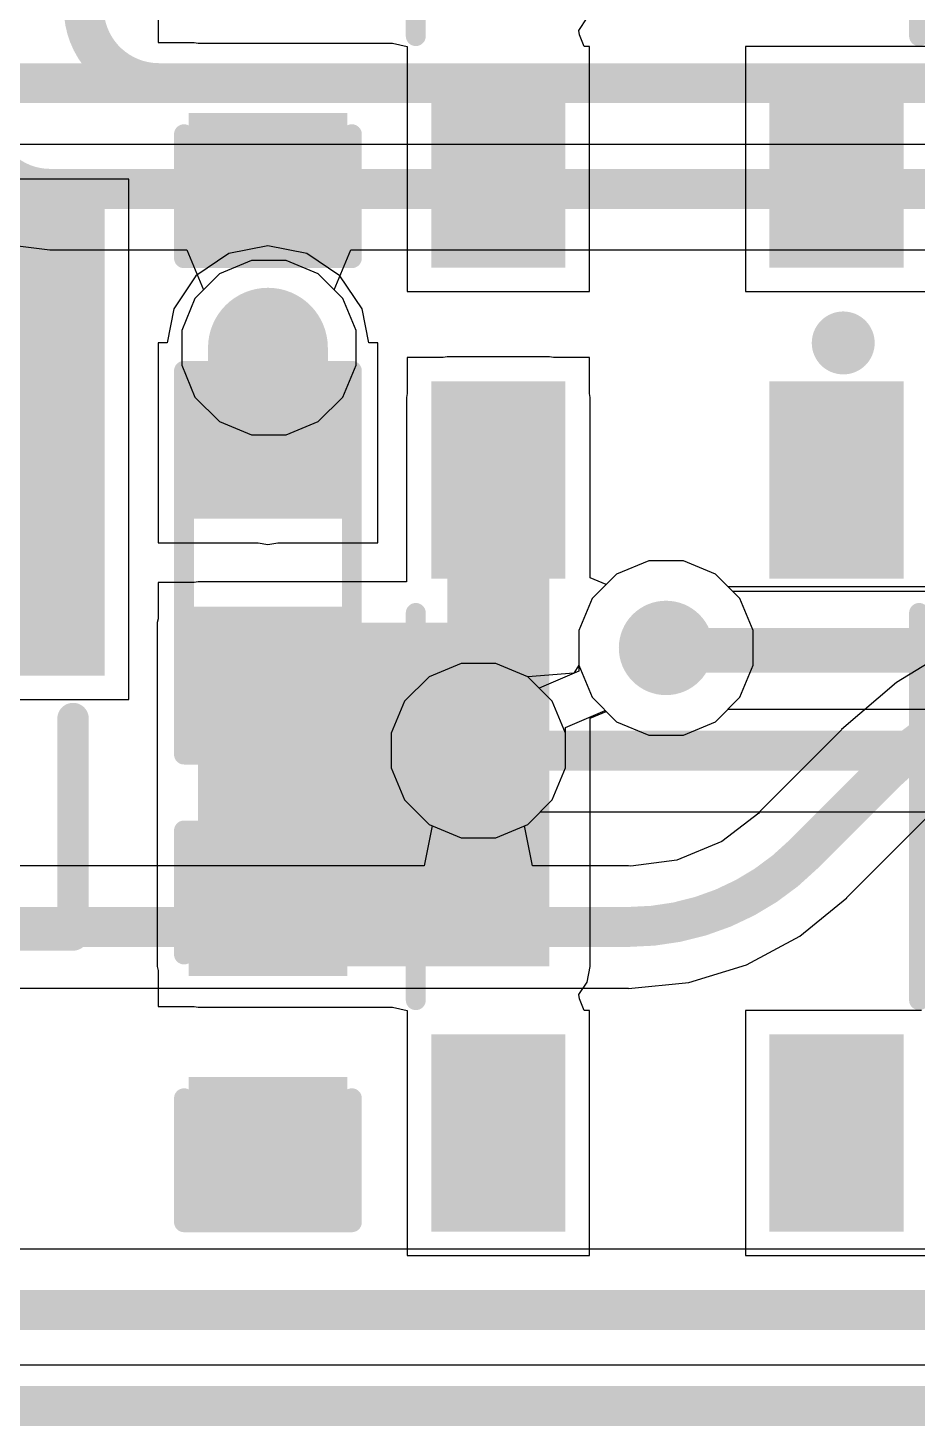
# Model space of a CAD drawing. Header units: inches. Extents: x -0.01 to 2.44, y -0.01 to 2.26.
# Drawn here: x 1.1649 to 1.3875, y -0.005 to 0.3448 of the extents above; entities that cross this region are included whole.
import ezdxf

# ---------------------------------------------------------------- set-up
doc = ezdxf.new("R2010")
doc.units = ezdxf.units.IN
doc.header["$MEASUREMENT"] = 0
for name, color, linetype in [('Board Outline', 216, 'Continuous'), ('Bottom Layer', 5, 'Continuous'), ('GROUND', 16, 'Continuous'), ('POWER', 76, 'Continuous'), ('SIGNAL1', 90, 'Continuous'), ('SIGNAL2', 156, 'Continuous'), ('Top Layer', 1, 'Continuous'), ('Top Overlay', 2, 'Continuous'), ('Top Paste', 8, 'Continuous'), ('Top Solder', 216, 'Continuous'), ('Via Holes', 16, 'Continuous')]:
    doc.layers.add(name, color=color, linetype=linetype)

# ---------------------------------------------------------------- blocks, each defined once
blk = doc.blocks.new('SKRPABE010_18')
at = {"layer": 'Top Layer'}
for points in [[(-0.10236, 0.05512), (-0.06102, 0.05512), (-0.06102, 0.02953), (-0.10236, 0.02953)], [(0.06102, 0.05512), (0.10236, 0.05512), (0.10236, 0.02953), (0.06102, 0.02953)], [(-0.10236, -0.02953), (-0.06102, -0.02953), (-0.06102, -0.05512), (-0.10236, -0.05512)], [(0.06102, -0.02953), (0.10236, -0.02953), (0.10236, -0.05512), (0.06102, -0.05512)]]:
    blk.add_hatch(color=1, dxfattribs=at).paths.add_polyline_path(points)
at = {"layer": 'Top Paste'}
for points in [[(-0.10236, 0.05512), (-0.06102, 0.05512), (-0.06102, 0.02953), (-0.10236, 0.02953)], [(0.06102, 0.05512), (0.10236, 0.05512), (0.10236, 0.02953), (0.06102, 0.02953)], [(-0.10236, -0.02953), (-0.06102, -0.02953), (-0.06102, -0.05512), (-0.10236, -0.05512)], [(0.06102, -0.02953), (0.10236, -0.02953), (0.10236, -0.05512), (0.06102, -0.05512)]]:
    blk.add_hatch(color=8, dxfattribs=at).paths.add_polyline_path(points)
at = {"layer": 'Top Solder'}
for points in [[(-0.10636, 0.05912), (-0.05702, 0.05912), (-0.05702, 0.02553), (-0.10636, 0.02553)], [(0.05702, 0.05912), (0.10636, 0.05912), (0.10636, 0.02553), (0.05702, 0.02553)], [(-0.10636, -0.02553), (-0.05702, -0.02553), (-0.05702, -0.05912), (-0.10636, -0.05912)], [(0.05702, -0.02553), (0.10636, -0.02553), (0.10636, -0.05912), (0.05702, -0.05912)]]:
    blk.add_hatch(color=216, dxfattribs=at).paths.add_polyline_path(points)
at = {"layer": 'Top Overlay'}
for points in [[(0.04843, 0.06299, 0.005, 0.005, 0), (-0.04843, 0.06299, 0.005, 0.005, 0)], [(0.04843, -0.06299, 0.005, 0.005, 0), (-0.04843, -0.06299, 0.005, 0.005, 0)]]:
    blk.add_lwpolyline(points, format="xyseb", dxfattribs=at)
for points in [[(-0.04968, 0.06299, 0.0025, 0.0025, 1), (-0.04718, 0.06299, 0.0025, 0.0025, 1)], [(0.04718, 0.06299, 0.0025, 0.0025, 1), (0.04968, 0.06299, 0.0025, 0.0025, 1)], [(-0.11206, 0.044, 0.00787, 0.00787, 1), (-0.11994, 0.044, 0.00787, 0.00787, 1)], [(-0.12191, 0.044, 0.00394, 0.00394, 1), (-0.11797, 0.044, 0.00394, 0.00394, 1)], [(-0.11403, 0.044, 0.00394, 0.00394, 1), (-0.11009, 0.044, 0.00394, 0.00394, 1)], [(-0.04968, -0.06299, 0.0025, 0.0025, 1), (-0.04718, -0.06299, 0.0025, 0.0025, 1)], [(0.04718, -0.06299, 0.0025, 0.0025, 1), (0.04968, -0.06299, 0.0025, 0.0025, 1)]]:
    blk.add_lwpolyline(points, format="xyseb", close=True, dxfattribs=at)
blk = doc.blocks.new('C___0603_21')
at = {"layer": 'Top Layer'}
for points in [[(-0.015, 0.0175), (-0.015, -0.0175), (-0.045, -0.0175), (-0.045, 0.0175)], [(0.045, 0.0175), (0.045, -0.0175), (0.015, -0.0175), (0.015, 0.0175)]]:
    blk.add_hatch(color=1, dxfattribs=at).paths.add_polyline_path(points)
at = {"layer": 'Top Paste'}
for points in [[(-0.015, 0.0175), (-0.015, -0.0175), (-0.045, -0.0175), (-0.045, 0.0175)], [(0.045, 0.0175), (0.045, -0.0175), (0.015, -0.0175), (0.015, 0.0175)]]:
    blk.add_hatch(color=8, dxfattribs=at).paths.add_polyline_path(points)
at = {"layer": 'Top Solder'}
for points in [[(-0.01264, 0.01986), (-0.01264, -0.01986), (-0.04736, -0.01986), (-0.04736, 0.01986)], [(0.04736, 0.01986), (0.04736, -0.01986), (0.01264, -0.01986), (0.01264, 0.01986)]]:
    blk.add_hatch(color=216, dxfattribs=at).paths.add_polyline_path(points)
at = {"layer": 'Top Overlay'}
for points in [[(-0.049, 0.021, 0.005, 0.005, 0), (-0.049, -0.021, 0.005, 0.005, 0)], [(-0.049, 0.021, 0.005, 0.005, 0), (-0.018, 0.021, 0.005, 0.005, 0)], [(0.018, 0.021, 0.005, 0.005, 0), (0.049, 0.021, 0.005, 0.005, 0)], [(0.049, 0.021, 0.005, 0.005, 0), (0.049, -0.021, 0.005, 0.005, 0)], [(-0.049, -0.021, 0.005, 0.005, 0), (-0.018, -0.021, 0.005, 0.005, 0)], [(0.018, -0.021, 0.005, 0.005, 0), (0.049, -0.021, 0.005, 0.005, 0)]]:
    blk.add_lwpolyline(points, format="xyseb", dxfattribs=at)
for points in [[(-0.05025, 0.021, 0.0025, 0.0025, 1), (-0.04775, 0.021, 0.0025, 0.0025, 1)], [(-0.05025, 0.021, 0.0025, 0.0025, 1), (-0.04775, 0.021, 0.0025, 0.0025, 1)], [(-0.01925, 0.021, 0.0025, 0.0025, 1), (-0.01675, 0.021, 0.0025, 0.0025, 1)], [(0.01675, 0.021, 0.0025, 0.0025, 1), (0.01925, 0.021, 0.0025, 0.0025, 1)], [(0.04775, 0.021, 0.0025, 0.0025, 1), (0.05025, 0.021, 0.0025, 0.0025, 1)], [(0.04775, 0.021, 0.0025, 0.0025, 1), (0.05025, 0.021, 0.0025, 0.0025, 1)], [(-0.05025, -0.021, 0.0025, 0.0025, 1), (-0.04775, -0.021, 0.0025, 0.0025, 1)], [(-0.05025, -0.021, 0.0025, 0.0025, 1), (-0.04775, -0.021, 0.0025, 0.0025, 1)], [(-0.01925, -0.021, 0.0025, 0.0025, 1), (-0.01675, -0.021, 0.0025, 0.0025, 1)], [(0.01675, -0.021, 0.0025, 0.0025, 1), (0.01925, -0.021, 0.0025, 0.0025, 1)], [(0.04775, -0.021, 0.0025, 0.0025, 1), (0.05025, -0.021, 0.0025, 0.0025, 1)], [(0.04775, -0.021, 0.0025, 0.0025, 1), (0.05025, -0.021, 0.0025, 0.0025, 1)]]:
    blk.add_lwpolyline(points, format="xyseb", close=True, dxfattribs=at)
blk = doc.blocks.new('SKRPABE010_36')
at = {"layer": 'Top Layer'}
for points in [[(-0.10236, 0.05512), (-0.06102, 0.05512), (-0.06102, 0.02953), (-0.10236, 0.02953)], [(0.06102, 0.05512), (0.10236, 0.05512), (0.10236, 0.02953), (0.06102, 0.02953)], [(-0.10236, -0.02953), (-0.06102, -0.02953), (-0.06102, -0.05512), (-0.10236, -0.05512)], [(0.06102, -0.02953), (0.10236, -0.02953), (0.10236, -0.05512), (0.06102, -0.05512)]]:
    blk.add_hatch(color=1, dxfattribs=at).paths.add_polyline_path(points)
at = {"layer": 'Top Paste'}
for points in [[(-0.10236, 0.05512), (-0.06102, 0.05512), (-0.06102, 0.02953), (-0.10236, 0.02953)], [(0.06102, 0.05512), (0.10236, 0.05512), (0.10236, 0.02953), (0.06102, 0.02953)], [(-0.10236, -0.02953), (-0.06102, -0.02953), (-0.06102, -0.05512), (-0.10236, -0.05512)], [(0.06102, -0.02953), (0.10236, -0.02953), (0.10236, -0.05512), (0.06102, -0.05512)]]:
    blk.add_hatch(color=8, dxfattribs=at).paths.add_polyline_path(points)
at = {"layer": 'Top Solder'}
for points in [[(-0.10636, 0.05912), (-0.05702, 0.05912), (-0.05702, 0.02553), (-0.10636, 0.02553)], [(0.05702, 0.05912), (0.10636, 0.05912), (0.10636, 0.02553), (0.05702, 0.02553)], [(-0.10636, -0.02553), (-0.05702, -0.02553), (-0.05702, -0.05912), (-0.10636, -0.05912)], [(0.05702, -0.02553), (0.10636, -0.02553), (0.10636, -0.05912), (0.05702, -0.05912)]]:
    blk.add_hatch(color=216, dxfattribs=at).paths.add_polyline_path(points)
at = {"layer": 'Top Overlay'}
for points in [[(0.04843, 0.06299, 0.005, 0.005, 0), (-0.04843, 0.06299, 0.005, 0.005, 0)], [(0.04843, -0.06299, 0.005, 0.005, 0), (-0.04843, -0.06299, 0.005, 0.005, 0)]]:
    blk.add_lwpolyline(points, format="xyseb", dxfattribs=at)
for points in [[(-0.04968, 0.06299, 0.0025, 0.0025, 1), (-0.04718, 0.06299, 0.0025, 0.0025, 1)], [(0.04718, 0.06299, 0.0025, 0.0025, 1), (0.04968, 0.06299, 0.0025, 0.0025, 1)], [(-0.11206, 0.044, 0.00787, 0.00787, 1), (-0.11994, 0.044, 0.00787, 0.00787, 1)], [(-0.12191, 0.044, 0.00394, 0.00394, 1), (-0.11797, 0.044, 0.00394, 0.00394, 1)], [(-0.11403, 0.044, 0.00394, 0.00394, 1), (-0.11009, 0.044, 0.00394, 0.00394, 1)], [(-0.04968, -0.06299, 0.0025, 0.0025, 1), (-0.04718, -0.06299, 0.0025, 0.0025, 1)], [(0.04718, -0.06299, 0.0025, 0.0025, 1), (0.04968, -0.06299, 0.0025, 0.0025, 1)]]:
    blk.add_lwpolyline(points, format="xyseb", close=True, dxfattribs=at)
blk = doc.blocks.new('R___0603_77')
at = {"layer": 'Top Layer'}
for points in [[(-0.015, 0.0175), (-0.015, -0.0175), (-0.045, -0.0175), (-0.045, 0.0175)], [(0.045, 0.0175), (0.045, -0.0175), (0.015, -0.0175), (0.015, 0.0175)]]:
    blk.add_hatch(color=1, dxfattribs=at).paths.add_polyline_path(points)
at = {"layer": 'Top Paste'}
for points in [[(-0.015, 0.0175), (-0.015, -0.0175), (-0.045, -0.0175), (-0.045, 0.0175)], [(0.045, 0.0175), (0.045, -0.0175), (0.015, -0.0175), (0.015, 0.0175)]]:
    blk.add_hatch(color=8, dxfattribs=at).paths.add_polyline_path(points)
at = {"layer": 'Top Solder'}
for points in [[(-0.011, 0.0215), (-0.011, -0.0215), (-0.049, -0.0215), (-0.049, 0.0215)], [(0.049, 0.0215), (0.049, -0.0215), (0.011, -0.0215), (0.011, 0.0215)]]:
    blk.add_hatch(color=216, dxfattribs=at).paths.add_polyline_path(points)
at = {"layer": 'Top Overlay'}
for points in [[(-0.048, 0.021, 0.005, 0.005, 0), (0.048, 0.021, 0.005, 0.005, 0)], [(-0.048, 0.021, 0.005, 0.005, 0), (-0.048, -0.021, 0.005, 0.005, 0)], [(0.048, 0.021, 0.005, 0.005, 0), (0.048, -0.021, 0.005, 0.005, 0)], [(-0.048, -0.021, 0.005, 0.005, 0), (0.048, -0.021, 0.005, 0.005, 0)]]:
    blk.add_lwpolyline(points, format="xyseb", dxfattribs=at)
for points in [[(-0.04925, 0.021, 0.0025, 0.0025, 1), (-0.04675, 0.021, 0.0025, 0.0025, 1)], [(-0.04925, 0.021, 0.0025, 0.0025, 1), (-0.04675, 0.021, 0.0025, 0.0025, 1)], [(0.04675, 0.021, 0.0025, 0.0025, 1), (0.04925, 0.021, 0.0025, 0.0025, 1)], [(0.04675, 0.021, 0.0025, 0.0025, 1), (0.04925, 0.021, 0.0025, 0.0025, 1)], [(-0.04925, -0.021, 0.0025, 0.0025, 1), (-0.04675, -0.021, 0.0025, 0.0025, 1)], [(-0.04925, -0.021, 0.0025, 0.0025, 1), (-0.04675, -0.021, 0.0025, 0.0025, 1)], [(0.04675, -0.021, 0.0025, 0.0025, 1), (0.04925, -0.021, 0.0025, 0.0025, 1)], [(0.04675, -0.021, 0.0025, 0.0025, 1), (0.04925, -0.021, 0.0025, 0.0025, 1)]]:
    blk.add_lwpolyline(points, format="xyseb", close=True, dxfattribs=at)
blk = doc.blocks.new('BM04B_GHS_TBT_91')
at = {"layer": 'Top Layer'}
for points in [[(-0.08563, 0.125), (-0.06201, 0.125), (-0.06201, 0.05807), (-0.08563, 0.05807)], [(-0.03642, 0.125), (-0.0128, 0.125), (-0.0128, 0.05807), (-0.03642, 0.05807)], [(0.0128, 0.125), (0.03642, 0.125), (0.03642, 0.05807), (0.0128, 0.05807)], [(0.06201, 0.125), (0.08563, 0.125), (0.08563, 0.05807), (0.06201, 0.05807)], [(-0.16634, 0.01476), (-0.12697, 0.01476), (-0.12697, -0.09547), (-0.16634, -0.09547)], [(0.12697, 0.01476), (0.16634, 0.01476), (0.16634, -0.09547), (0.12697, -0.09547)]]:
    blk.add_hatch(color=1, dxfattribs=at).paths.add_polyline_path(points)
at = {"layer": 'Top Paste'}
for points in [[(-0.08563, 0.125), (-0.06201, 0.125), (-0.06201, 0.05807), (-0.08563, 0.05807)], [(-0.03642, 0.125), (-0.0128, 0.125), (-0.0128, 0.05807), (-0.03642, 0.05807)], [(0.0128, 0.125), (0.03642, 0.125), (0.03642, 0.05807), (0.0128, 0.05807)], [(0.06201, 0.125), (0.08563, 0.125), (0.08563, 0.05807), (0.06201, 0.05807)], [(-0.16634, 0.01476), (-0.12697, 0.01476), (-0.12697, -0.09547), (-0.16634, -0.09547)], [(0.12697, 0.01476), (0.16634, 0.01476), (0.16634, -0.09547), (0.12697, -0.09547)]]:
    blk.add_hatch(color=8, dxfattribs=at).paths.add_polyline_path(points)
at = {"layer": 'Top Solder'}
for points in [[(-0.08963, 0.129), (-0.05801, 0.129), (-0.05801, 0.05407), (-0.08963, 0.05407)], [(-0.04042, 0.129), (-0.0088, 0.129), (-0.0088, 0.05407), (-0.04042, 0.05407)], [(0.0088, 0.129), (0.04042, 0.129), (0.04042, 0.05407), (0.0088, 0.05407)], [(0.05801, 0.129), (0.08963, 0.129), (0.08963, 0.05407), (0.05801, 0.05407)], [(-0.17034, 0.01876), (-0.12297, 0.01876), (-0.12297, -0.09947), (-0.17034, -0.09947)], [(0.12297, 0.01876), (0.17034, 0.01876), (0.17034, -0.09947), (0.12297, -0.09947)]]:
    blk.add_hatch(color=216, dxfattribs=at).paths.add_polyline_path(points)
at = {"layer": 'Top Overlay'}
for points in [[(-0.10039, 0.08366, 0.00787, 0.00787, 0), (-0.1624, 0.08366, 0.00787, 0.00787, 0)], [(-0.1624, 0.08366, 0.00787, 0.00787, 0), (-0.1624, 0.02953, 0.00787, 0.00787, 0)], [(0.1624, 0.08366, 0.00787, 0.00787, 0), (0.10039, 0.08366, 0.00787, 0.00787, 0)], [(0.1624, 0.08366, 0.00787, 0.00787, 0), (0.1624, 0.02953, 0.00787, 0.00787, 0)], [(0.1122, -0.08366, 0.00787, 0.00787, 0), (-0.1122, -0.08366, 0.00787, 0.00787, 0)]]:
    blk.add_lwpolyline(points, format="xyseb", dxfattribs=at)
for points in [[(-0.16437, 0.08366, 0.00394, 0.00394, 1), (-0.16043, 0.08366, 0.00394, 0.00394, 1)], [(-0.16437, 0.08366, 0.00394, 0.00394, 1), (-0.16043, 0.08366, 0.00394, 0.00394, 1)], [(-0.10236, 0.08366, 0.00394, 0.00394, 1), (-0.09843, 0.08366, 0.00394, 0.00394, 1)], [(0.09843, 0.08366, 0.00394, 0.00394, 1), (0.10236, 0.08366, 0.00394, 0.00394, 1)], [(0.16043, 0.08366, 0.00394, 0.00394, 1), (0.16437, 0.08366, 0.00394, 0.00394, 1)], [(0.16043, 0.08366, 0.00394, 0.00394, 1), (0.16437, 0.08366, 0.00394, 0.00394, 1)], [(-0.16437, 0.02953, 0.00394, 0.00394, 1), (-0.16043, 0.02953, 0.00394, 0.00394, 1)], [(0.16043, 0.02953, 0.00394, 0.00394, 1), (0.16437, 0.02953, 0.00394, 0.00394, 1)], [(-0.11417, -0.08366, 0.00394, 0.00394, 1), (-0.11024, -0.08366, 0.00394, 0.00394, 1)], [(0.11024, -0.08366, 0.00394, 0.00394, 1), (0.11417, -0.08366, 0.00394, 0.00394, 1)]]:
    blk.add_lwpolyline(points, format="xyseb", close=True, dxfattribs=at)
blk = doc.blocks.new('C___0603_135')
at = {"layer": 'Top Layer'}
for points in [[(-0.015, 0.0175), (-0.015, -0.0175), (-0.045, -0.0175), (-0.045, 0.0175)], [(0.045, 0.0175), (0.045, -0.0175), (0.015, -0.0175), (0.015, 0.0175)]]:
    blk.add_hatch(color=1, dxfattribs=at).paths.add_polyline_path(points)
at = {"layer": 'Top Paste'}
for points in [[(-0.015, 0.0175), (-0.015, -0.0175), (-0.045, -0.0175), (-0.045, 0.0175)], [(0.045, 0.0175), (0.045, -0.0175), (0.015, -0.0175), (0.015, 0.0175)]]:
    blk.add_hatch(color=8, dxfattribs=at).paths.add_polyline_path(points)
at = {"layer": 'Top Solder'}
for points in [[(-0.01264, 0.01986), (-0.01264, -0.01986), (-0.04736, -0.01986), (-0.04736, 0.01986)], [(0.04736, 0.01986), (0.04736, -0.01986), (0.01264, -0.01986), (0.01264, 0.01986)]]:
    blk.add_hatch(color=216, dxfattribs=at).paths.add_polyline_path(points)
at = {"layer": 'Top Overlay'}
for points in [[(-0.049, 0.021, 0.005, 0.005, 0), (-0.049, -0.021, 0.005, 0.005, 0)], [(-0.049, 0.021, 0.005, 0.005, 0), (-0.018, 0.021, 0.005, 0.005, 0)], [(0.018, 0.021, 0.005, 0.005, 0), (0.049, 0.021, 0.005, 0.005, 0)], [(0.049, 0.021, 0.005, 0.005, 0), (0.049, -0.021, 0.005, 0.005, 0)], [(-0.049, -0.021, 0.005, 0.005, 0), (-0.018, -0.021, 0.005, 0.005, 0)], [(0.018, -0.021, 0.005, 0.005, 0), (0.049, -0.021, 0.005, 0.005, 0)]]:
    blk.add_lwpolyline(points, format="xyseb", dxfattribs=at)
for points in [[(-0.05025, 0.021, 0.0025, 0.0025, 1), (-0.04775, 0.021, 0.0025, 0.0025, 1)], [(-0.05025, 0.021, 0.0025, 0.0025, 1), (-0.04775, 0.021, 0.0025, 0.0025, 1)], [(-0.01925, 0.021, 0.0025, 0.0025, 1), (-0.01675, 0.021, 0.0025, 0.0025, 1)], [(0.01675, 0.021, 0.0025, 0.0025, 1), (0.01925, 0.021, 0.0025, 0.0025, 1)], [(0.04775, 0.021, 0.0025, 0.0025, 1), (0.05025, 0.021, 0.0025, 0.0025, 1)], [(0.04775, 0.021, 0.0025, 0.0025, 1), (0.05025, 0.021, 0.0025, 0.0025, 1)], [(-0.05025, -0.021, 0.0025, 0.0025, 1), (-0.04775, -0.021, 0.0025, 0.0025, 1)], [(-0.05025, -0.021, 0.0025, 0.0025, 1), (-0.04775, -0.021, 0.0025, 0.0025, 1)], [(-0.01925, -0.021, 0.0025, 0.0025, 1), (-0.01675, -0.021, 0.0025, 0.0025, 1)], [(0.01675, -0.021, 0.0025, 0.0025, 1), (0.01925, -0.021, 0.0025, 0.0025, 1)], [(0.04775, -0.021, 0.0025, 0.0025, 1), (0.05025, -0.021, 0.0025, 0.0025, 1)], [(0.04775, -0.021, 0.0025, 0.0025, 1), (0.05025, -0.021, 0.0025, 0.0025, 1)]]:
    blk.add_lwpolyline(points, format="xyseb", close=True, dxfattribs=at)

msp = doc.modelspace()

# ---------------------------------------------------------------- hatches: boundary and pattern name
at = {"layer": 'Bottom Layer'}
h = msp.add_hatch(color=5, dxfattribs=at)
edge = h.paths.add_edge_path()
edge.add_arc((1.22523, 0.2648), 0.01181, 0, 360)
h = msp.add_hatch(color=5, dxfattribs=at)
edge = h.paths.add_edge_path()
edge.add_arc((1.32464, 0.18969), 0.01181, 0, 360)
h = msp.add_hatch(color=5, dxfattribs=at)
edge = h.paths.add_edge_path()
edge.add_arc((1.27768, 0.164), 0.01181, 0, 360)
at = {"layer": 'GROUND'}
h = msp.add_hatch(color=16, dxfattribs=at)
edge = h.paths.add_edge_path()
edge.add_arc((1.22523, 0.2648), 0.01181, 0, 360)
h = msp.add_hatch(color=16, dxfattribs=at)
edge = h.paths.add_edge_path()
edge.add_arc((1.32464, 0.18969), 0.01181, 0, 360)
h = msp.add_hatch(color=16, dxfattribs=at)
edge = h.paths.add_edge_path()
edge.add_arc((1.27768, 0.164), 0.01181, 0, 360)
at = {"layer": 'POWER'}
h = msp.add_hatch(color=76, dxfattribs=at)
edge = h.paths.add_edge_path()
edge.add_arc((1.22523, 0.2648), 0.01181, 0, 360)
h = msp.add_hatch(color=76, dxfattribs=at)
edge = h.paths.add_edge_path()
edge.add_arc((1.32464, 0.18969), 0.01181, 0, 360)
h = msp.add_hatch(color=76, dxfattribs=at)
edge = h.paths.add_edge_path()
edge.add_arc((1.27768, 0.164), 0.01181, 0, 360)
at = {"layer": 'SIGNAL1'}
h = msp.add_hatch(color=90, dxfattribs=at)
edge = h.paths.add_edge_path()
edge.add_arc((1.22523, 0.2648), 0.01181, 0, 360)
h = msp.add_hatch(color=90, dxfattribs=at)
edge = h.paths.add_edge_path()
edge.add_arc((1.32464, 0.18969), 0.01181, 0, 360)
h = msp.add_hatch(color=90, dxfattribs=at)
edge = h.paths.add_edge_path()
edge.add_arc((1.27768, 0.164), 0.01181, 0, 360)
at = {"layer": 'SIGNAL2'}
h = msp.add_hatch(color=156, dxfattribs=at)
edge = h.paths.add_edge_path()
edge.add_arc((1.22523, 0.2648), 0.01181, 0, 360)
h = msp.add_hatch(color=156, dxfattribs=at)
edge = h.paths.add_edge_path()
edge.add_arc((1.32464, 0.18969), 0.01181, 0, 360)
h = msp.add_hatch(color=156, dxfattribs=at)
edge = h.paths.add_edge_path()
edge.add_arc((1.27768, 0.164), 0.01181, 0, 360)
at = {"layer": 'Top Layer'}
h = msp.add_hatch(color=1, dxfattribs=at)
edge = h.paths.add_edge_path()
edge.add_arc((1.22523, 0.2648), 0.01181, 0, 360)
for points in [[(1.26988, 0.11), (1.29547, 0.11), (1.29547, 0.25236), (1.26988, 0.25236)], [(1.2075, 0.11), (1.29547, 0.11), (1.29547, 0.19602), (1.2075, 0.19602)]]:
    msp.add_hatch(color=1, dxfattribs=at).paths.add_polyline_path(points)
h = msp.add_hatch(color=1, dxfattribs=at)
edge = h.paths.add_edge_path()
edge.add_arc((1.32464, 0.18969), 0.01181, 0, 360)
h = msp.add_hatch(color=1, dxfattribs=at)
edge = h.paths.add_edge_path()
edge.add_arc((1.27768, 0.164), 0.01181, 0, 360)
at = {"layer": 'Via Holes'}
h = msp.add_hatch(color=7, dxfattribs=at)
edge = h.paths.add_edge_path()
edge.add_arc((1.22523, 0.2648), 0.00591, 0, 360)
h = msp.add_hatch(color=7, dxfattribs=at)
edge = h.paths.add_edge_path()
edge.add_arc((1.32464, 0.18969), 0.00591, 0, 360)
h = msp.add_hatch(color=7, dxfattribs=at)
edge = h.paths.add_edge_path()
edge.add_arc((1.27768, 0.164), 0.00591, 0, 360)

# ---------------------------------------------------------------- linework, layer by layer
at = {"layer": 'Board Outline'}
msp.add_lwpolyline([(0, 0, 0.01, 0.01, 0), (2.04724, 0, 0.01, 0.01, 0)], format="xyseb", dxfattribs=at)
at = {"layer": 'Bottom Layer'}
for p, q in [((1.2209, 0.28661), (1.21288, 0.28329)), ((1.22957, 0.28661), (1.2209, 0.28661)), ((1.23759, 0.28329), (1.22957, 0.28661)), ((1.21288, 0.28329), (1.20674, 0.27715)), ((1.24373, 0.27715), (1.23759, 0.28329)), ((1.20674, 0.27715), (1.20342, 0.26914)), ((1.24705, 0.26914), (1.24373, 0.27715)), ((1.20342, 0.26914), (1.20342, 0.26046)), ((1.24705, 0.26046), (1.24705, 0.26914)), ((1.20342, 0.26046), (1.20674, 0.25244)), ((1.24373, 0.25244), (1.24705, 0.26046)), ((1.20674, 0.25244), (1.21288, 0.24631)), ((1.23759, 0.24631), (1.24373, 0.25244)), ((1.21288, 0.24631), (1.2209, 0.24299)), ((1.22957, 0.24299), (1.23759, 0.24631)), ((1.2209, 0.24299), (1.22957, 0.24299)), ((1.3203, 0.2115), (1.31228, 0.20818)), ((1.32898, 0.2115), (1.3203, 0.2115)), ((1.33699, 0.20818), (1.32898, 0.2115)), ((1.31228, 0.20818), (1.30615, 0.20204)), ((1.34313, 0.20204), (1.33699, 0.20818)), ((1.30615, 0.20204), (1.30283, 0.19402)), ((1.34645, 0.19402), (1.34313, 0.20204)), ((1.30283, 0.19402), (1.30283, 0.18535)), ((1.34645, 0.18535), (1.34645, 0.19402)), ((1.27334, 0.18581), (1.26532, 0.18249)), ((1.28202, 0.18581), (1.27334, 0.18581)), ((1.29003, 0.18249), (1.28202, 0.18581)), ((1.26532, 0.18249), (1.25919, 0.17635)), ((1.29617, 0.17635), (1.29003, 0.18249)), ((1.30283, 0.18535), (1.30615, 0.17733)), ((1.34313, 0.17733), (1.34645, 0.18535)), ((1.25919, 0.17635), (1.25587, 0.16834)), ((1.29949, 0.16834), (1.29617, 0.17635)), ((1.30615, 0.17733), (1.31228, 0.1712)), ((1.33699, 0.1712), (1.34313, 0.17733)), ((1.25587, 0.16834), (1.25587, 0.15966)), ((1.29949, 0.15966), (1.29949, 0.16834)), ((1.31228, 0.1712), (1.3203, 0.16787)), ((1.32898, 0.16787), (1.33699, 0.1712)), ((1.3203, 0.16787), (1.32898, 0.16787)), ((1.25587, 0.15966), (1.25919, 0.15165)), ((1.29617, 0.15165), (1.29949, 0.15966)), ((1.25919, 0.15165), (1.26532, 0.14551)), ((1.29003, 0.14551), (1.29617, 0.15165)), ((1.26532, 0.14551), (1.27334, 0.14219)), ((1.28202, 0.14219), (1.29003, 0.14551)), ((1.27334, 0.14219), (1.28202, 0.14219)), ((2.03705, 0.0102), (0.0102, 0.0102))]:
    msp.add_line(p, q, dxfattribs=at)
at = {"layer": 'GROUND'}
for p, q in [((1.2209, 0.28661), (1.21288, 0.28329)), ((1.22957, 0.28661), (1.2209, 0.28661)), ((1.23759, 0.28329), (1.22957, 0.28661)), ((1.21288, 0.28329), (1.20674, 0.27715)), ((1.24373, 0.27715), (1.23759, 0.28329)), ((1.20674, 0.27715), (1.20342, 0.26914)), ((1.24705, 0.26914), (1.24373, 0.27715)), ((1.20342, 0.26914), (1.20342, 0.26046)), ((1.24705, 0.26046), (1.24705, 0.26914)), ((1.20342, 0.26046), (1.20674, 0.25244)), ((1.24373, 0.25244), (1.24705, 0.26046)), ((1.20674, 0.25244), (1.21288, 0.24631)), ((1.23759, 0.24631), (1.24373, 0.25244)), ((1.21288, 0.24631), (1.2209, 0.24299)), ((1.22957, 0.24299), (1.23759, 0.24631)), ((1.2209, 0.24299), (1.22957, 0.24299)), ((1.3203, 0.2115), (1.31228, 0.20818)), ((1.32898, 0.2115), (1.3203, 0.2115)), ((1.33699, 0.20818), (1.32898, 0.2115)), ((1.31228, 0.20818), (1.30615, 0.20204)), ((1.34313, 0.20204), (1.33699, 0.20818)), ((1.30615, 0.20204), (1.30283, 0.19402)), ((1.34645, 0.19402), (1.34313, 0.20204)), ((1.30283, 0.19402), (1.30283, 0.18628)), ((1.34645, 0.18535), (1.34645, 0.19402)), ((1.27334, 0.18581), (1.26532, 0.18249)), ((1.28202, 0.18581), (1.27334, 0.18581)), ((1.29003, 0.18249), (1.28202, 0.18581)), ((1.30283, 0.18628), (1.30283, 0.18535)), ((1.26532, 0.18249), (1.25919, 0.17635)), ((1.29264, 0.17988), (1.29003, 0.18249)), ((1.3028, 0.18387), (1.29293, 0.17963)), ((1.30283, 0.18535), (1.3028, 0.18387)), ((1.34313, 0.17733), (1.34645, 0.18535)), ((1.29293, 0.17963), (1.29264, 0.17988)), ((1.25919, 0.17635), (1.25587, 0.16834)), ((1.33699, 0.1712), (1.34313, 0.17733)), ((1.29952, 0.16982), (1.30939, 0.17405)), ((1.30939, 0.17405), (1.30968, 0.1738)), ((1.30968, 0.1738), (1.31228, 0.1712)), ((1.25587, 0.16834), (1.25587, 0.15966)), ((1.29949, 0.16834), (1.29952, 0.16982)), ((1.29949, 0.16741), (1.29949, 0.16834)), ((1.31228, 0.1712), (1.3203, 0.16787)), ((1.32898, 0.16787), (1.33699, 0.1712)), ((1.29949, 0.15966), (1.29949, 0.16741)), ((1.3203, 0.16787), (1.32898, 0.16787)), ((1.25587, 0.15966), (1.25919, 0.15165)), ((1.29617, 0.15165), (1.29949, 0.15966)), ((1.25919, 0.15165), (1.26532, 0.14551)), ((1.29003, 0.14551), (1.29617, 0.15165)), ((1.26532, 0.14551), (1.27334, 0.14219)), ((1.28202, 0.14219), (1.29003, 0.14551)), ((1.27334, 0.14219), (1.28202, 0.14219)), ((2.03705, 0.0102), (0.0102, 0.0102))]:
    msp.add_line(p, q, dxfattribs=at)
at = {"layer": 'POWER'}
for p, q in [((1.3203, 0.2115), (1.31228, 0.20818)), ((1.32898, 0.2115), (1.3203, 0.2115)), ((1.33699, 0.20818), (1.32898, 0.2115)), ((1.31228, 0.20818), (1.30615, 0.20204)), ((1.34313, 0.20204), (1.33699, 0.20818)), ((1.30615, 0.20204), (1.30283, 0.19402)), ((1.34645, 0.19402), (1.34313, 0.20204)), ((1.30283, 0.19402), (1.30283, 0.18628)), ((1.34645, 0.18535), (1.34645, 0.19402)), ((1.27334, 0.18581), (1.26532, 0.18249)), ((1.28202, 0.18581), (1.27334, 0.18581)), ((1.29003, 0.18249), (1.28202, 0.18581)), ((1.30283, 0.18628), (1.30283, 0.18535)), ((1.26532, 0.18249), (1.25919, 0.17635)), ((1.29264, 0.17988), (1.29003, 0.18249)), ((1.3028, 0.18387), (1.29293, 0.17963)), ((1.30283, 0.18535), (1.3028, 0.18387)), ((1.34313, 0.17733), (1.34645, 0.18535)), ((1.29293, 0.17963), (1.29264, 0.17988)), ((1.25919, 0.17635), (1.25587, 0.16834)), ((1.33699, 0.1712), (1.34313, 0.17733)), ((1.29952, 0.16982), (1.30939, 0.17405)), ((1.30939, 0.17405), (1.30968, 0.1738)), ((1.30968, 0.1738), (1.31228, 0.1712)), ((1.25587, 0.16834), (1.25587, 0.15966)), ((1.29949, 0.16834), (1.29952, 0.16982)), ((1.29949, 0.16741), (1.29949, 0.16834)), ((1.31228, 0.1712), (1.3203, 0.16787)), ((1.32898, 0.16787), (1.33699, 0.1712)), ((1.29949, 0.15966), (1.29949, 0.16741)), ((1.3203, 0.16787), (1.32898, 0.16787)), ((1.25587, 0.15966), (1.25919, 0.15165)), ((1.29617, 0.15165), (1.29949, 0.15966)), ((1.25919, 0.15165), (1.26532, 0.14551)), ((1.29003, 0.14551), (1.29617, 0.15165)), ((1.26532, 0.14551), (1.27334, 0.14219)), ((1.28202, 0.14219), (1.29003, 0.14551)), ((1.27334, 0.14219), (1.28202, 0.14219)), ((2.03705, 0.0102), (0.35368, 0.0102))]:
    msp.add_line(p, q, dxfattribs=at)
at = {"layer": 'SIGNAL1'}
for p, q in [((0.29698, 0.31571), (1.40463, 0.31571)), ((1.2209, 0.28661), (1.21288, 0.28329)), ((1.22957, 0.28661), (1.2209, 0.28661)), ((1.23759, 0.28329), (1.22957, 0.28661)), ((1.21288, 0.28329), (1.20674, 0.27715)), ((1.24373, 0.27715), (1.23759, 0.28329)), ((1.20674, 0.27715), (1.20342, 0.26914)), ((1.24705, 0.26914), (1.24373, 0.27715)), ((1.20342, 0.26914), (1.20342, 0.26046)), ((1.24705, 0.26046), (1.24705, 0.26914)), ((1.20342, 0.26046), (1.20674, 0.25244)), ((1.24373, 0.25244), (1.24705, 0.26046)), ((1.20674, 0.25244), (1.21288, 0.24631)), ((1.23759, 0.24631), (1.24373, 0.25244)), ((1.21288, 0.24631), (1.2209, 0.24299)), ((1.22957, 0.24299), (1.23759, 0.24631)), ((1.2209, 0.24299), (1.22957, 0.24299)), ((1.3203, 0.2115), (1.31228, 0.20818)), ((1.32898, 0.2115), (1.3203, 0.2115)), ((1.33699, 0.20818), (1.32898, 0.2115)), ((1.31228, 0.20818), (1.30615, 0.20204)), ((1.34134, 0.20383), (1.33699, 0.20818)), ((1.54771, 0.20383), (1.34134, 0.20383)), ((1.30615, 0.20204), (1.30283, 0.19402)), ((1.30283, 0.19402), (1.30283, 0.18535)), ((1.27334, 0.18581), (1.26532, 0.18249)), ((1.28202, 0.18581), (1.27334, 0.18581)), ((1.29003, 0.18249), (1.28202, 0.18581)), ((1.26532, 0.18249), (1.25919, 0.17635)), ((1.30153, 0.1834), (1.29003, 0.18249)), ((1.30283, 0.18535), (1.30153, 0.1834)), ((1.25919, 0.17635), (1.25587, 0.16834)), ((1.25587, 0.16834), (1.25587, 0.15966)), ((1.25587, 0.15966), (1.25919, 0.15165)), ((1.25919, 0.15165), (1.26532, 0.14551)), ((1.29003, 0.14551), (1.29323, 0.14871)), ((1.29323, 0.14871), (1.51647, 0.14871)), ((1.26532, 0.14551), (1.27334, 0.14219)), ((1.28202, 0.14219), (1.29003, 0.14551)), ((1.27334, 0.14219), (1.28202, 0.14219)), ((1.40049, 0.0102), (0.0102, 0.0102))]:
    msp.add_line(p, q, dxfattribs=at)
for points in [[(0.29698, 0.331, 0.01, 0.01, 0), (1.457, 0.331, 0.01, 0.01, 0)], [(1.32464, 0.18969, 0.01, 0.01, 0), (1.32579, 0.18853, 0.01, 0.01, 0)], [(1.32579, 0.18853, 0.01, 0.01, 0), (1.54771, 0.18853, 0.01, 0.01, 0)], [(1.27768, 0.164, 0.01, 0.01, 0), (1.53202, 0.164, 0.01, 0.01, 0)]]:
    msp.add_lwpolyline(points, format="xyseb", dxfattribs=at)
for points in [[(1.32214, 0.18969, 0.005, 0.005, 1), (1.32714, 0.18969, 0.005, 0.005, 1)], [(1.32329, 0.18853, 0.005, 0.005, 1), (1.32829, 0.18853, 0.005, 0.005, 1)], [(1.32329, 0.18853, 0.005, 0.005, 1), (1.32829, 0.18853, 0.005, 0.005, 1)], [(1.27518, 0.164, 0.005, 0.005, 1), (1.28018, 0.164, 0.005, 0.005, 1)]]:
    msp.add_lwpolyline(points, format="xyseb", close=True, dxfattribs=at)
at = {"layer": 'SIGNAL2'}
for p, q in [((1.16172, 0.29041), (1.1704, 0.28927)), ((1.1704, 0.28927), (1.17047, 0.28926)), ((1.17047, 0.28926), (1.20471, 0.28926)), ((1.20471, 0.28926), (1.20885, 0.27926)), ((1.24162, 0.27926), (1.24576, 0.28926)), ((1.24576, 0.28926), (1.40747, 0.28926)), ((1.20674, 0.27715), (1.20342, 0.26914)), ((1.20885, 0.27926), (1.20674, 0.27715)), ((1.24373, 0.27715), (1.24162, 0.27926)), ((1.24705, 0.26914), (1.24373, 0.27715)), ((1.20342, 0.26914), (1.20342, 0.26046)), ((1.24705, 0.26046), (1.24705, 0.26914)), ((1.20342, 0.26046), (1.20674, 0.25244)), ((1.24373, 0.25244), (1.24705, 0.26046)), ((1.20674, 0.25244), (1.21288, 0.24631)), ((1.23759, 0.24631), (1.24373, 0.25244)), ((1.21288, 0.24631), (1.2209, 0.24299)), ((1.22957, 0.24299), (1.23759, 0.24631)), ((1.2209, 0.24299), (1.22957, 0.24299)), ((1.3203, 0.2115), (1.31228, 0.20818)), ((1.32898, 0.2115), (1.3203, 0.2115)), ((1.33699, 0.20818), (1.32898, 0.2115)), ((1.31228, 0.20818), (1.30615, 0.20204)), ((1.34313, 0.20204), (1.33699, 0.20818)), ((1.30615, 0.20204), (1.30283, 0.19402)), ((1.34645, 0.19402), (1.34313, 0.20204)), ((1.30283, 0.19402), (1.30283, 0.18628)), ((1.34645, 0.18535), (1.34645, 0.19402)), ((1.39777, 0.1905), (1.38233, 0.18104)), ((1.27334, 0.18581), (1.26532, 0.18249)), ((1.28202, 0.18581), (1.27334, 0.18581)), ((1.29003, 0.18249), (1.28202, 0.18581)), ((1.30283, 0.18628), (1.30283, 0.18535)), ((1.26532, 0.18249), (1.25919, 0.17635)), ((1.29264, 0.17988), (1.29003, 0.18249)), ((1.3028, 0.18387), (1.29293, 0.17963)), ((1.30283, 0.18535), (1.3028, 0.18387)), ((1.34313, 0.17733), (1.34645, 0.18535)), ((1.29293, 0.17963), (1.29264, 0.17988)), ((1.38233, 0.18104), (1.36857, 0.16928)), ((1.25919, 0.17635), (1.25587, 0.16834)), ((1.33699, 0.1712), (1.34313, 0.17733)), ((1.29952, 0.16982), (1.30939, 0.17405)), ((1.30939, 0.17405), (1.30968, 0.1738)), ((1.30968, 0.1738), (1.31228, 0.1712)), ((1.25587, 0.16834), (1.25587, 0.15966)), ((1.29949, 0.16834), (1.29952, 0.16982)), ((1.29949, 0.16741), (1.29949, 0.16834)), ((1.31228, 0.1712), (1.3203, 0.16787)), ((1.32898, 0.16787), (1.33699, 0.1712)), ((1.36861, 0.16924), (1.34819, 0.14881)), ((1.36857, 0.16928), (1.36861, 0.16924)), ((1.29949, 0.15966), (1.29949, 0.16741)), ((1.3203, 0.16787), (1.32898, 0.16787)), ((1.25587, 0.15966), (1.25919, 0.15165)), ((1.29617, 0.15165), (1.29949, 0.15966)), ((1.25919, 0.15165), (1.26532, 0.14551)), ((1.29003, 0.14551), (1.29617, 0.15165)), ((1.34785, 0.14832), (1.33864, 0.14125)), ((1.34819, 0.14881), (1.34785, 0.14832)), ((1.36981, 0.12719), (1.39024, 0.14761)), ((1.26613, 0.14518), (1.26414, 0.13518)), ((1.26532, 0.14551), (1.26613, 0.14518)), ((1.28923, 0.14518), (1.29003, 0.14551)), ((1.29122, 0.13518), (1.28923, 0.14518)), ((1.33864, 0.14125), (1.32736, 0.13658)), ((1.32736, 0.13658), (1.31585, 0.13506)), ((1.26414, 0.13518), (1.11409, 0.13518)), ((1.31526, 0.13518), (1.29122, 0.13518)), ((1.31585, 0.13506), (1.31526, 0.13518)), ((1.35817, 0.11753), (1.36987, 0.12713)), ((1.36987, 0.12713), (1.36981, 0.12719)), ((1.34481, 0.11039), (1.35817, 0.11753)), ((1.33033, 0.10599), (1.34481, 0.11039)), ((1.31526, 0.10451), (1.33033, 0.10599)), ((1.11409, 0.10459), (1.31526, 0.10459)), ((1.31526, 0.10459), (1.31526, 0.10451)), ((1.44692, 0.03929), (1.08777, 0.03929))]:
    msp.add_line(p, q, dxfattribs=at)
for points in [[(1.19772, 0.331, 0.01, 0.01, -0.414214), (1.1789, 0.34982, 0.01, 0.01, 0)], [(1.19772, 0.331, 0.01, 0.01, 0), (1.70039, 0.331, 0.01, 0.01, 0)], [(1.17047, 0.30455, 0.01, 0.01, -0.414214), (1.15196, 0.32307, 0.01, 0.01, 0)], [(1.17047, 0.30455, 0.01, 0.01, 0), (1.431, 0.30455, 0.01, 0.01, 0)], [(1.37943, 0.15843, 0.01, 0.01, -0.198912), (1.45014, 0.18772, 0.01, 0.01, 0)], [(1.359, 0.138, 0.01, 0.01, 0), (1.37943, 0.15843, 0.01, 0.01, 0)], [(1.359, 0.138, 0.01, 0.01, -0.198912), (1.31526, 0.11988, 0.01, 0.01, 0)], [(1.11409, 0.11988, 0.01, 0.01, 0), (1.31526, 0.11988, 0.01, 0.01, 0)], [(1.08602, 0.024, 0.01, 0.01, 0), (2.00457, 0.024, 0.01, 0.01, 0)]]:
    msp.add_lwpolyline(points, format="xyseb", dxfattribs=at)
for points in [[(1.19522, 0.331, 0.005, 0.005, 1), (1.20022, 0.331, 0.005, 0.005, 1)], [(1.19522, 0.331, 0.005, 0.005, 1), (1.20022, 0.331, 0.005, 0.005, 1)], [(1.16797, 0.30455, 0.005, 0.005, 1), (1.17297, 0.30455, 0.005, 0.005, 1)], [(1.16797, 0.30455, 0.005, 0.005, 1), (1.17297, 0.30455, 0.005, 0.005, 1)], [(1.37693, 0.15843, 0.005, 0.005, 1), (1.38193, 0.15843, 0.005, 0.005, 1)], [(1.37693, 0.15843, 0.005, 0.005, 1), (1.38193, 0.15843, 0.005, 0.005, 1)], [(1.3565, 0.138, 0.005, 0.005, 1), (1.3615, 0.138, 0.005, 0.005, 1)], [(1.3565, 0.138, 0.005, 0.005, 1), (1.3615, 0.138, 0.005, 0.005, 1)], [(1.31276, 0.11988, 0.005, 0.005, 1), (1.31776, 0.11988, 0.005, 0.005, 1)], [(1.31276, 0.11988, 0.005, 0.005, 1), (1.31776, 0.11988, 0.005, 0.005, 1)]]:
    msp.add_lwpolyline(points, format="xyseb", close=True, dxfattribs=at)
at = {"layer": 'Top Layer'}
for p, q in [((1.1975, 0.35023), (1.1975, 0.34121)), ((1.30281, 0.34419), (1.30489, 0.34731)), ((1.30302, 0.34313), (1.30281, 0.34419)), ((1.30417, 0.34019), (1.30302, 0.34313)), ((1.1975, 0.34121), (1.20652, 0.34121)), ((1.20652, 0.34121), (1.2075, 0.34102)), ((1.2075, 0.34102), (1.25622, 0.34102)), ((1.25622, 0.34102), (1.25988, 0.34019)), ((1.25988, 0.34019), (1.25988, 0.33702)), ((1.30547, 0.34019), (1.30417, 0.34019)), ((1.30547, 0.27885), (1.30547, 0.34019)), ((1.39012, 0.34019), (1.34453, 0.34019)), ((1.34453, 0.34019), (1.34453, 0.27885)), ((1.25988, 0.33702), (1.25988, 0.27885)), ((1.19016, 0.30701), (1.13079, 0.30701)), ((1.19016, 0.17677), (1.19016, 0.30701)), ((1.21525, 0.28835), (1.20698, 0.28282)), ((1.225, 0.29029), (1.21525, 0.28835)), ((1.23475, 0.28835), (1.225, 0.29029)), ((1.24302, 0.28282), (1.23475, 0.28835)), ((1.20698, 0.28282), (1.20145, 0.27455)), ((1.24855, 0.27455), (1.24302, 0.28282)), ((1.25988, 0.27885), (1.30547, 0.27885)), ((1.34453, 0.27885), (1.39012, 0.27885)), ((1.20145, 0.27455), (1.19975, 0.26602)), ((1.25025, 0.26602), (1.24855, 0.27455)), ((1.19975, 0.26602), (1.1975, 0.26602)), ((1.1975, 0.26602), (1.1975, 0.21602)), ((1.2525, 0.26602), (1.25025, 0.26602)), ((1.2525, 0.21602), (1.2525, 0.26602)), ((1.2689, 0.26236), (1.25988, 0.26236)), ((1.25988, 0.26236), (1.25988, 0.25335)), ((1.26988, 0.26256), (1.2689, 0.26236)), ((1.29547, 0.26256), (1.26988, 0.26256)), ((1.29646, 0.26236), (1.29547, 0.26256)), ((1.30547, 0.26236), (1.29646, 0.26236)), ((1.30547, 0.25335), (1.30547, 0.26236)), ((1.25988, 0.25335), (1.25969, 0.25236)), ((1.25969, 0.25236), (1.25969, 0.20622)), ((1.30567, 0.25236), (1.30547, 0.25335)), ((1.30567, 0.20722), (1.30567, 0.25236)), ((1.1975, 0.21602), (1.22254, 0.21602)), ((1.22254, 0.21602), (1.225, 0.21553)), ((1.225, 0.21553), (1.22746, 0.21602)), ((1.22746, 0.21602), (1.2525, 0.21602)), ((1.3203, 0.2115), (1.31228, 0.20818)), ((1.32898, 0.2115), (1.3203, 0.2115)), ((1.33699, 0.20818), (1.32898, 0.2115)), ((1.30967, 0.20556), (1.30567, 0.20722)), ((1.31228, 0.20818), (1.30967, 0.20556)), ((1.34019, 0.20498), (1.33699, 0.20818)), ((1.20652, 0.20602), (1.1975, 0.20602)), ((1.1975, 0.20602), (1.1975, 0.19701)), ((1.2075, 0.20622), (1.20652, 0.20602)), ((1.25969, 0.20622), (1.2075, 0.20622)), ((1.40976, 0.20498), (1.34019, 0.20498)), ((1.1975, 0.19701), (1.1973, 0.19602)), ((1.1973, 0.19602), (1.1973, 0.11)), ((1.13079, 0.17677), (1.19016, 0.17677)), ((1.30567, 0.17215), (1.30967, 0.17381)), ((1.30567, 0.11), (1.30567, 0.17215)), ((1.30967, 0.17381), (1.31228, 0.1712)), ((1.33699, 0.1712), (1.34019, 0.17439)), ((1.34019, 0.17439), (1.40976, 0.17439)), ((1.31228, 0.1712), (1.3203, 0.16787)), ((1.32898, 0.16787), (1.33699, 0.1712)), ((1.3203, 0.16787), (1.32898, 0.16787)), ((1.1973, 0.11), (1.1975, 0.10902)), ((1.1975, 0.10902), (1.1975, 0.1)), ((1.30489, 0.1061), (1.30567, 0.11)), ((1.30281, 0.10298), (1.30489, 0.1061)), ((1.30302, 0.10192), (1.30281, 0.10298)), ((1.30417, 0.09898), (1.30302, 0.10192)), ((1.1975, 0.1), (1.20652, 0.1)), ((1.20652, 0.1), (1.2075, 0.0998)), ((1.2075, 0.0998), (1.25622, 0.0998)), ((1.25622, 0.0998), (1.25988, 0.09898)), ((1.25988, 0.09898), (1.25988, 0.0958)), ((1.30547, 0.09898), (1.30417, 0.09898)), ((1.30547, 0.03764), (1.30547, 0.09898)), ((1.38679, 0.09898), (1.34453, 0.09898)), ((1.34453, 0.09898), (1.34453, 0.03764)), ((1.38859, 0.09898), (1.38679, 0.09898)), ((1.25988, 0.0958), (1.25988, 0.03764)), ((1.25988, 0.03764), (1.30547, 0.03764)), ((1.34453, 0.03764), (1.39012, 0.03764)), ((2.03705, 0.0102), (0.0102, 0.0102))]:
    msp.add_line(p, q, dxfattribs=at)
for points in [[(1.225, 0.24102, 0.03, 0.03, 0), (1.225, 0.2648, 0.03, 0.03, 0)], [(1.32464, 0.18969, 0.01, 0.01, 0), (1.40976, 0.18969, 0.01, 0.01, 0)], [(1.225, 0.125, 0.015, 0.015, 0), (1.225, 0.18102, 0.015, 0.015, 0)]]:
    msp.add_lwpolyline(points, format="xyseb", dxfattribs=at)
for points in [[(1.2175, 0.2648, 0.015, 0.015, 1), (1.2325, 0.2648, 0.015, 0.015, 1)], [(1.2175, 0.24102, 0.015, 0.015, 1), (1.2325, 0.24102, 0.015, 0.015, 1)], [(1.32214, 0.18969, 0.005, 0.005, 1), (1.32714, 0.18969, 0.005, 0.005, 1)], [(1.22125, 0.18102, 0.0075, 0.0075, 1), (1.22875, 0.18102, 0.0075, 0.0075, 1)], [(1.22125, 0.125, 0.0075, 0.0075, 1), (1.22875, 0.125, 0.0075, 0.0075, 1)]]:
    msp.add_lwpolyline(points, format="xyseb", close=True, dxfattribs=at)

# ---------------------------------------------------------------- block references
for name, p, rotation in [('SKRPABE010_18', (1.325, 0.39121), 270), ('C___0603_21', (1.225, 0.33621), 90), ('BM04B_GHS_TBT_91', (1.01382, 0.20154), 180), ('SKRPABE010_36', (1.325, 0.15), 270), ('R___0603_77', (1.225, 0.21102), 90), ('C___0603_135', (1.225, 0.095), 90)]:
    msp.add_blockref(name, p, dxfattribs=dict(rotation=rotation))

doc.saveas('drawing.dxf')
